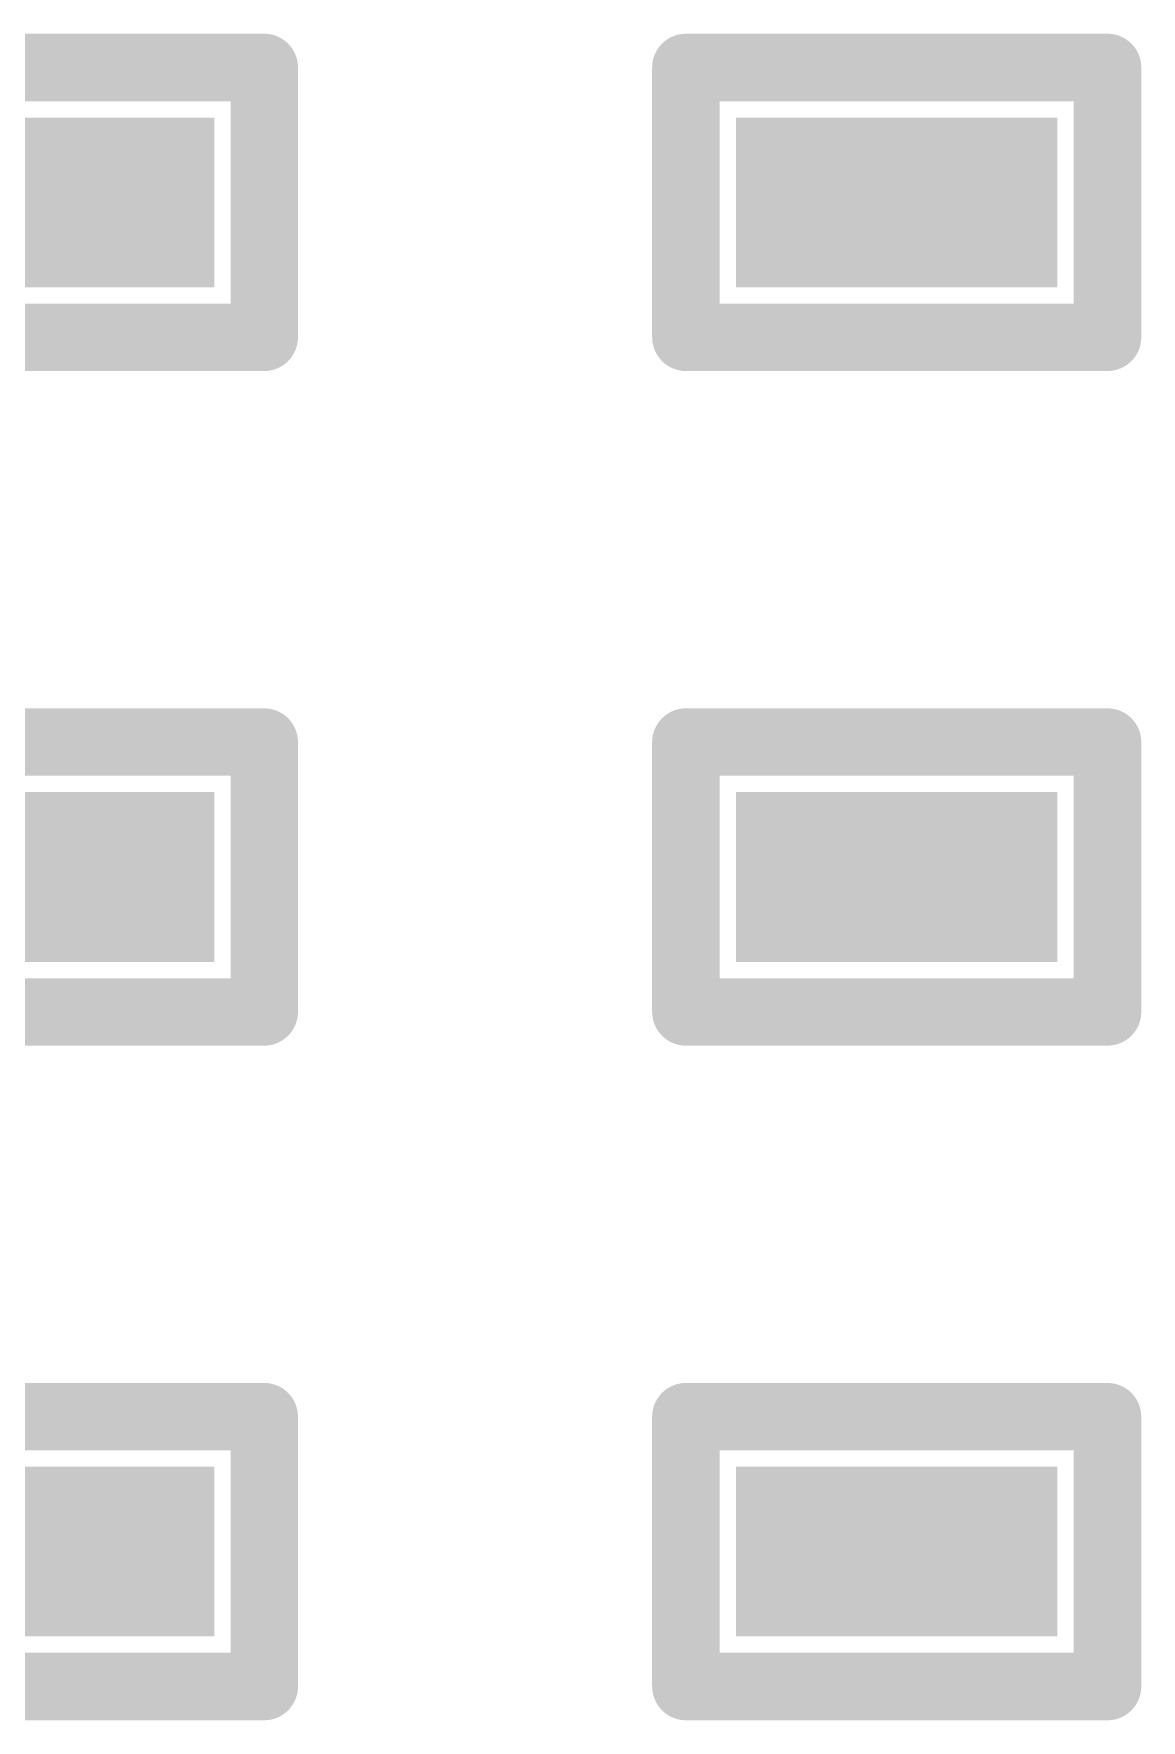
# Model space of a CAD drawing. Header units: millimetres. Extents: x 169 to 355, y 129 to 253.
# Drawn here: x 212.442 to 215.725, y 140.5 to 145.5 of the extents above; entities that cross this region are included whole.
import ezdxf

# ---------------------------------------------------------------- set-up
doc = ezdxf.new("R2010")
doc.units = ezdxf.units.MM
for name, color, linetype in [('Mechanical1', 6, 'Continuous'), ('Mechanical15', 56, 'Continuous'), ('TopLayer', 1, 'Continuous'), ('TopOverlay', 2, 'Continuous'), ('TopPaste', 8, 'Continuous'), ('TopSolder', 216, 'Continuous')]:
    doc.layers.add(name, color=color, linetype=linetype)

# ---------------------------------------------------------------- blocks, each defined once
blk = doc.blocks.new('R0201_1556')
at = {"layer": 'Mechanical1', "const_width": 0.1}
for points in [[(-0.2999, 0.15), (0.3001, 0.15)], [(-0.2999, -0.1499), (-0.2999, 0.15)], [(0.3001, -0.1499), (0.3001, 0.15)], [(-0.2999, -0.1499), (0.3001, -0.1499)]]:
    blk.add_lwpolyline(points, dxfattribs=at)
at = {"layer": 'Mechanical1', "const_width": 0.05}
for points in [[(-0.3249, 0.15, 1), (-0.2749, 0.15, 1)], [(-0.3249, 0.15, 1), (-0.2749, 0.15, 1)], [(0.2751, 0.15, 1), (0.3251, 0.15, 1)], [(0.2751, 0.15, 1), (0.3251, 0.15, 1)], [(-0.3249, -0.1499, 1), (-0.2749, -0.1499, 1)], [(-0.3249, -0.1499, 1), (-0.2749, -0.1499, 1)], [(0.2751, -0.1499, 1), (0.3251, -0.1499, 1)], [(0.2751, -0.1499, 1), (0.3251, -0.1499, 1)]]:
    blk.add_lwpolyline(points, format="xyb", close=True, dxfattribs=at)
at = {"layer": 'Mechanical15', "const_width": 0.1}
for points in [[(-0.625, 0.4), (0.625, 0.4)], [(-0.625, -0.4), (-0.625, 0.4)], [(0.625, -0.4), (0.625, 0.4)], [(0, -0.15), (0, 0.15)], [(-0.15, 0), (0.15, 0)], [(-0.625, -0.4), (0.625, -0.4)]]:
    blk.add_lwpolyline(points, dxfattribs=at)
at = {"layer": 'Mechanical15', "const_width": 0.05}
for points in [[(-0.65, 0.4, 1), (-0.6, 0.4, 1)], [(-0.65, 0.4, 1), (-0.6, 0.4, 1)], [(0.6, 0.4, 1), (0.65, 0.4, 1)], [(0.6, 0.4, 1), (0.65, 0.4, 1)], [(-0.025, 0.15, 1), (0.025, 0.15, 1)], [(-0.175, 0, 1), (-0.125, 0, 1)], [(0.125, 0, 1), (0.175, 0, 1)], [(-0.025, -0.15, 1), (0.025, -0.15, 1)], [(-0.65, -0.4, 1), (-0.6, -0.4, 1)], [(-0.65, -0.4, 1), (-0.6, -0.4, 1)], [(0.6, -0.4, 1), (0.65, -0.4, 1)], [(0.6, -0.4, 1), (0.65, -0.4, 1)]]:
    blk.add_lwpolyline(points, format="xyb", close=True, dxfattribs=at)
at = {"layer": 'TopLayer'}
for points in [[(-0.375, 0.15), (-0.375, -0.15), (-0.075, 0.15), (-0.075, -0.15)], [(0.075, 0.15), (0.075, -0.15), (0.375, 0.15), (0.375, -0.15)]]:
    blk.add_solid(points, dxfattribs=at)
at = {"layer": 'TopOverlay', "const_width": 0.2}
for points in [[(-0.625, 0.4), (0.625, 0.4)], [(-0.625, -0.4), (-0.625, 0.4)], [(0.625, -0.4), (0.625, 0.4)], [(-0.625, -0.4), (0.625, -0.4)]]:
    blk.add_lwpolyline(points, dxfattribs=at)
at = {"layer": 'TopOverlay', "const_width": 0.1}
for points in [[(-0.675, 0.4, 1), (-0.575, 0.4, 1)], [(-0.675, 0.4, 1), (-0.575, 0.4, 1)], [(0.575, 0.4, 1), (0.675, 0.4, 1)], [(0.575, 0.4, 1), (0.675, 0.4, 1)], [(-0.675, -0.4, 1), (-0.575, -0.4, 1)], [(-0.675, -0.4, 1), (-0.575, -0.4, 1)], [(0.575, -0.4, 1), (0.675, -0.4, 1)], [(0.575, -0.4, 1), (0.675, -0.4, 1)]]:
    blk.add_lwpolyline(points, format="xyb", close=True, dxfattribs=at)
at = {"layer": 'TopPaste'}
for points in [[(-0.375, 0.15), (-0.375, -0.15), (-0.075, 0.15), (-0.075, -0.15)], [(0.075, 0.15), (0.075, -0.15), (0.375, 0.15), (0.375, -0.15)]]:
    blk.add_solid(points, dxfattribs=at)
at = {"layer": 'TopSolder'}
for points in [[(-0.4766, 0.2516), (-0.4766, -0.2516), (0.0266, 0.2516), (0.0266, -0.2516)], [(-0.0266, 0.2516), (-0.0266, -0.2516), (0.4766, 0.2516), (0.4766, -0.2516)]]:
    blk.add_solid(points, dxfattribs=at)
blk = doc.blocks.new('R0201_1561')
at = {"layer": 'Mechanical1', "const_width": 0.1}
for points in [[(-0.2999, 0.15), (0.3001, 0.15)], [(-0.2999, -0.1499), (-0.2999, 0.15)], [(0.3001, -0.1499), (0.3001, 0.15)], [(-0.2999, -0.1499), (0.3001, -0.1499)]]:
    blk.add_lwpolyline(points, dxfattribs=at)
at = {"layer": 'Mechanical1', "const_width": 0.05}
for points in [[(-0.3249, 0.15, 1), (-0.2749, 0.15, 1)], [(-0.3249, 0.15, 1), (-0.2749, 0.15, 1)], [(0.2751, 0.15, 1), (0.3251, 0.15, 1)], [(0.2751, 0.15, 1), (0.3251, 0.15, 1)], [(-0.3249, -0.1499, 1), (-0.2749, -0.1499, 1)], [(-0.3249, -0.1499, 1), (-0.2749, -0.1499, 1)], [(0.2751, -0.1499, 1), (0.3251, -0.1499, 1)], [(0.2751, -0.1499, 1), (0.3251, -0.1499, 1)]]:
    blk.add_lwpolyline(points, format="xyb", close=True, dxfattribs=at)
at = {"layer": 'Mechanical15', "const_width": 0.1}
for points in [[(-0.625, 0.4), (0.625, 0.4)], [(-0.625, -0.4), (-0.625, 0.4)], [(0.625, -0.4), (0.625, 0.4)], [(0, -0.15), (0, 0.15)], [(-0.15, 0), (0.15, 0)], [(-0.625, -0.4), (0.625, -0.4)]]:
    blk.add_lwpolyline(points, dxfattribs=at)
at = {"layer": 'Mechanical15', "const_width": 0.05}
for points in [[(-0.65, 0.4, 1), (-0.6, 0.4, 1)], [(-0.65, 0.4, 1), (-0.6, 0.4, 1)], [(0.6, 0.4, 1), (0.65, 0.4, 1)], [(0.6, 0.4, 1), (0.65, 0.4, 1)], [(-0.025, 0.15, 1), (0.025, 0.15, 1)], [(-0.175, 0, 1), (-0.125, 0, 1)], [(0.125, 0, 1), (0.175, 0, 1)], [(-0.025, -0.15, 1), (0.025, -0.15, 1)], [(-0.65, -0.4, 1), (-0.6, -0.4, 1)], [(-0.65, -0.4, 1), (-0.6, -0.4, 1)], [(0.6, -0.4, 1), (0.65, -0.4, 1)], [(0.6, -0.4, 1), (0.65, -0.4, 1)]]:
    blk.add_lwpolyline(points, format="xyb", close=True, dxfattribs=at)
at = {"layer": 'TopLayer'}
for points in [[(-0.375, 0.15), (-0.375, -0.15), (-0.075, 0.15), (-0.075, -0.15)], [(0.075, 0.15), (0.075, -0.15), (0.375, 0.15), (0.375, -0.15)]]:
    blk.add_solid(points, dxfattribs=at)
at = {"layer": 'TopOverlay', "const_width": 0.2}
for points in [[(-0.625, 0.4), (0.625, 0.4)], [(-0.625, -0.4), (-0.625, 0.4)], [(0.625, -0.4), (0.625, 0.4)], [(-0.625, -0.4), (0.625, -0.4)]]:
    blk.add_lwpolyline(points, dxfattribs=at)
at = {"layer": 'TopOverlay', "const_width": 0.1}
for points in [[(-0.675, 0.4, 1), (-0.575, 0.4, 1)], [(-0.675, 0.4, 1), (-0.575, 0.4, 1)], [(0.575, 0.4, 1), (0.675, 0.4, 1)], [(0.575, 0.4, 1), (0.675, 0.4, 1)], [(-0.675, -0.4, 1), (-0.575, -0.4, 1)], [(-0.675, -0.4, 1), (-0.575, -0.4, 1)], [(0.575, -0.4, 1), (0.675, -0.4, 1)], [(0.575, -0.4, 1), (0.675, -0.4, 1)]]:
    blk.add_lwpolyline(points, format="xyb", close=True, dxfattribs=at)
at = {"layer": 'TopPaste'}
for points in [[(-0.375, 0.15), (-0.375, -0.15), (-0.075, 0.15), (-0.075, -0.15)], [(0.075, 0.15), (0.075, -0.15), (0.375, 0.15), (0.375, -0.15)]]:
    blk.add_solid(points, dxfattribs=at)
at = {"layer": 'TopSolder'}
for points in [[(-0.4766, 0.2516), (-0.4766, -0.2516), (0.0266, 0.2516), (0.0266, -0.2516)], [(-0.0266, 0.2516), (-0.0266, -0.2516), (0.4766, 0.2516), (0.4766, -0.2516)]]:
    blk.add_solid(points, dxfattribs=at)
blk = doc.blocks.new('R0201_1562')
at = {"layer": 'Mechanical1', "const_width": 0.1}
for points in [[(-0.2999, 0.15), (0.3001, 0.15)], [(-0.2999, -0.1499), (-0.2999, 0.15)], [(0.3001, -0.1499), (0.3001, 0.15)], [(-0.2999, -0.1499), (0.3001, -0.1499)]]:
    blk.add_lwpolyline(points, dxfattribs=at)
at = {"layer": 'Mechanical1', "const_width": 0.05}
for points in [[(-0.3249, 0.15, 1), (-0.2749, 0.15, 1)], [(-0.3249, 0.15, 1), (-0.2749, 0.15, 1)], [(0.2751, 0.15, 1), (0.3251, 0.15, 1)], [(0.2751, 0.15, 1), (0.3251, 0.15, 1)], [(-0.3249, -0.1499, 1), (-0.2749, -0.1499, 1)], [(-0.3249, -0.1499, 1), (-0.2749, -0.1499, 1)], [(0.2751, -0.1499, 1), (0.3251, -0.1499, 1)], [(0.2751, -0.1499, 1), (0.3251, -0.1499, 1)]]:
    blk.add_lwpolyline(points, format="xyb", close=True, dxfattribs=at)
at = {"layer": 'Mechanical15', "const_width": 0.1}
for points in [[(-0.625, 0.4), (0.625, 0.4)], [(-0.625, -0.4), (-0.625, 0.4)], [(0.625, -0.4), (0.625, 0.4)], [(0, -0.15), (0, 0.15)], [(-0.15, 0), (0.15, 0)], [(-0.625, -0.4), (0.625, -0.4)]]:
    blk.add_lwpolyline(points, dxfattribs=at)
at = {"layer": 'Mechanical15', "const_width": 0.05}
for points in [[(-0.65, 0.4, 1), (-0.6, 0.4, 1)], [(-0.65, 0.4, 1), (-0.6, 0.4, 1)], [(0.6, 0.4, 1), (0.65, 0.4, 1)], [(0.6, 0.4, 1), (0.65, 0.4, 1)], [(-0.025, 0.15, 1), (0.025, 0.15, 1)], [(-0.175, 0, 1), (-0.125, 0, 1)], [(0.125, 0, 1), (0.175, 0, 1)], [(-0.025, -0.15, 1), (0.025, -0.15, 1)], [(-0.65, -0.4, 1), (-0.6, -0.4, 1)], [(-0.65, -0.4, 1), (-0.6, -0.4, 1)], [(0.6, -0.4, 1), (0.65, -0.4, 1)], [(0.6, -0.4, 1), (0.65, -0.4, 1)]]:
    blk.add_lwpolyline(points, format="xyb", close=True, dxfattribs=at)
at = {"layer": 'TopLayer'}
for points in [[(-0.375, 0.15), (-0.375, -0.15), (-0.075, 0.15), (-0.075, -0.15)], [(0.075, 0.15), (0.075, -0.15), (0.375, 0.15), (0.375, -0.15)]]:
    blk.add_solid(points, dxfattribs=at)
at = {"layer": 'TopOverlay', "const_width": 0.2}
for points in [[(-0.625, 0.4), (0.625, 0.4)], [(-0.625, -0.4), (-0.625, 0.4)], [(0.625, -0.4), (0.625, 0.4)], [(-0.625, -0.4), (0.625, -0.4)]]:
    blk.add_lwpolyline(points, dxfattribs=at)
at = {"layer": 'TopOverlay', "const_width": 0.1}
for points in [[(-0.675, 0.4, 1), (-0.575, 0.4, 1)], [(-0.675, 0.4, 1), (-0.575, 0.4, 1)], [(0.575, 0.4, 1), (0.675, 0.4, 1)], [(0.575, 0.4, 1), (0.675, 0.4, 1)], [(-0.675, -0.4, 1), (-0.575, -0.4, 1)], [(-0.675, -0.4, 1), (-0.575, -0.4, 1)], [(0.575, -0.4, 1), (0.675, -0.4, 1)], [(0.575, -0.4, 1), (0.675, -0.4, 1)]]:
    blk.add_lwpolyline(points, format="xyb", close=True, dxfattribs=at)
at = {"layer": 'TopPaste'}
for points in [[(-0.375, 0.15), (-0.375, -0.15), (-0.075, 0.15), (-0.075, -0.15)], [(0.075, 0.15), (0.075, -0.15), (0.375, 0.15), (0.375, -0.15)]]:
    blk.add_solid(points, dxfattribs=at)
at = {"layer": 'TopSolder'}
for points in [[(-0.4766, 0.2516), (-0.4766, -0.2516), (0.0266, 0.2516), (0.0266, -0.2516)], [(-0.0266, 0.2516), (-0.0266, -0.2516), (0.4766, 0.2516), (0.4766, -0.2516)]]:
    blk.add_solid(points, dxfattribs=at)
blk = doc.blocks.new('R0201_1571')
at = {"layer": 'Mechanical1', "const_width": 0.1}
for points in [[(-0.2999, 0.15), (0.3001, 0.15)], [(-0.2999, -0.1499), (-0.2999, 0.15)], [(0.3001, -0.1499), (0.3001, 0.15)], [(-0.2999, -0.1499), (0.3001, -0.1499)]]:
    blk.add_lwpolyline(points, dxfattribs=at)
at = {"layer": 'Mechanical1', "const_width": 0.05}
for points in [[(-0.3249, 0.15, 1), (-0.2749, 0.15, 1)], [(-0.3249, 0.15, 1), (-0.2749, 0.15, 1)], [(0.2751, 0.15, 1), (0.3251, 0.15, 1)], [(0.2751, 0.15, 1), (0.3251, 0.15, 1)], [(-0.3249, -0.1499, 1), (-0.2749, -0.1499, 1)], [(-0.3249, -0.1499, 1), (-0.2749, -0.1499, 1)], [(0.2751, -0.1499, 1), (0.3251, -0.1499, 1)], [(0.2751, -0.1499, 1), (0.3251, -0.1499, 1)]]:
    blk.add_lwpolyline(points, format="xyb", close=True, dxfattribs=at)
at = {"layer": 'Mechanical15', "const_width": 0.1}
for points in [[(-0.625, 0.4), (0.625, 0.4)], [(-0.625, -0.4), (-0.625, 0.4)], [(0.625, -0.4), (0.625, 0.4)], [(0, -0.15), (0, 0.15)], [(-0.15, 0), (0.15, 0)], [(-0.625, -0.4), (0.625, -0.4)]]:
    blk.add_lwpolyline(points, dxfattribs=at)
at = {"layer": 'Mechanical15', "const_width": 0.05}
for points in [[(-0.65, 0.4, 1), (-0.6, 0.4, 1)], [(-0.65, 0.4, 1), (-0.6, 0.4, 1)], [(0.6, 0.4, 1), (0.65, 0.4, 1)], [(0.6, 0.4, 1), (0.65, 0.4, 1)], [(-0.025, 0.15, 1), (0.025, 0.15, 1)], [(-0.175, 0, 1), (-0.125, 0, 1)], [(0.125, 0, 1), (0.175, 0, 1)], [(-0.025, -0.15, 1), (0.025, -0.15, 1)], [(-0.65, -0.4, 1), (-0.6, -0.4, 1)], [(-0.65, -0.4, 1), (-0.6, -0.4, 1)], [(0.6, -0.4, 1), (0.65, -0.4, 1)], [(0.6, -0.4, 1), (0.65, -0.4, 1)]]:
    blk.add_lwpolyline(points, format="xyb", close=True, dxfattribs=at)
at = {"layer": 'TopLayer'}
for points in [[(-0.375, 0.15), (-0.375, -0.15), (-0.075, 0.15), (-0.075, -0.15)], [(0.075, 0.15), (0.075, -0.15), (0.375, 0.15), (0.375, -0.15)]]:
    blk.add_solid(points, dxfattribs=at)
at = {"layer": 'TopOverlay', "const_width": 0.2}
for points in [[(-0.625, 0.4), (0.625, 0.4)], [(-0.625, -0.4), (-0.625, 0.4)], [(0.625, -0.4), (0.625, 0.4)], [(-0.625, -0.4), (0.625, -0.4)]]:
    blk.add_lwpolyline(points, dxfattribs=at)
at = {"layer": 'TopOverlay', "const_width": 0.1}
for points in [[(-0.675, 0.4, 1), (-0.575, 0.4, 1)], [(-0.675, 0.4, 1), (-0.575, 0.4, 1)], [(0.575, 0.4, 1), (0.675, 0.4, 1)], [(0.575, 0.4, 1), (0.675, 0.4, 1)], [(-0.675, -0.4, 1), (-0.575, -0.4, 1)], [(-0.675, -0.4, 1), (-0.575, -0.4, 1)], [(0.575, -0.4, 1), (0.675, -0.4, 1)], [(0.575, -0.4, 1), (0.675, -0.4, 1)]]:
    blk.add_lwpolyline(points, format="xyb", close=True, dxfattribs=at)
at = {"layer": 'TopPaste'}
for points in [[(-0.375, 0.15), (-0.375, -0.15), (-0.075, 0.15), (-0.075, -0.15)], [(0.075, 0.15), (0.075, -0.15), (0.375, 0.15), (0.375, -0.15)]]:
    blk.add_solid(points, dxfattribs=at)
at = {"layer": 'TopSolder'}
for points in [[(-0.4766, 0.2516), (-0.4766, -0.2516), (0.0266, 0.2516), (0.0266, -0.2516)], [(-0.0266, 0.2516), (-0.0266, -0.2516), (0.4766, 0.2516), (0.4766, -0.2516)]]:
    blk.add_solid(points, dxfattribs=at)
blk = doc.blocks.new('R0201_1572')
at = {"layer": 'Mechanical1', "const_width": 0.1}
for points in [[(-0.2999, 0.15), (0.3001, 0.15)], [(-0.2999, -0.1499), (-0.2999, 0.15)], [(0.3001, -0.1499), (0.3001, 0.15)], [(-0.2999, -0.1499), (0.3001, -0.1499)]]:
    blk.add_lwpolyline(points, dxfattribs=at)
at = {"layer": 'Mechanical1', "const_width": 0.05}
for points in [[(-0.3249, 0.15, 1), (-0.2749, 0.15, 1)], [(-0.3249, 0.15, 1), (-0.2749, 0.15, 1)], [(0.2751, 0.15, 1), (0.3251, 0.15, 1)], [(0.2751, 0.15, 1), (0.3251, 0.15, 1)], [(-0.3249, -0.1499, 1), (-0.2749, -0.1499, 1)], [(-0.3249, -0.1499, 1), (-0.2749, -0.1499, 1)], [(0.2751, -0.1499, 1), (0.3251, -0.1499, 1)], [(0.2751, -0.1499, 1), (0.3251, -0.1499, 1)]]:
    blk.add_lwpolyline(points, format="xyb", close=True, dxfattribs=at)
at = {"layer": 'Mechanical15', "const_width": 0.1}
for points in [[(-0.625, 0.4), (0.625, 0.4)], [(-0.625, -0.4), (-0.625, 0.4)], [(0.625, -0.4), (0.625, 0.4)], [(0, -0.15), (0, 0.15)], [(-0.15, 0), (0.15, 0)], [(-0.625, -0.4), (0.625, -0.4)]]:
    blk.add_lwpolyline(points, dxfattribs=at)
at = {"layer": 'Mechanical15', "const_width": 0.05}
for points in [[(-0.65, 0.4, 1), (-0.6, 0.4, 1)], [(-0.65, 0.4, 1), (-0.6, 0.4, 1)], [(0.6, 0.4, 1), (0.65, 0.4, 1)], [(0.6, 0.4, 1), (0.65, 0.4, 1)], [(-0.025, 0.15, 1), (0.025, 0.15, 1)], [(-0.175, 0, 1), (-0.125, 0, 1)], [(0.125, 0, 1), (0.175, 0, 1)], [(-0.025, -0.15, 1), (0.025, -0.15, 1)], [(-0.65, -0.4, 1), (-0.6, -0.4, 1)], [(-0.65, -0.4, 1), (-0.6, -0.4, 1)], [(0.6, -0.4, 1), (0.65, -0.4, 1)], [(0.6, -0.4, 1), (0.65, -0.4, 1)]]:
    blk.add_lwpolyline(points, format="xyb", close=True, dxfattribs=at)
at = {"layer": 'TopLayer'}
for points in [[(-0.375, 0.15), (-0.375, -0.15), (-0.075, 0.15), (-0.075, -0.15)], [(0.075, 0.15), (0.075, -0.15), (0.375, 0.15), (0.375, -0.15)]]:
    blk.add_solid(points, dxfattribs=at)
at = {"layer": 'TopOverlay', "const_width": 0.2}
for points in [[(-0.625, 0.4), (0.625, 0.4)], [(-0.625, -0.4), (-0.625, 0.4)], [(0.625, -0.4), (0.625, 0.4)], [(-0.625, -0.4), (0.625, -0.4)]]:
    blk.add_lwpolyline(points, dxfattribs=at)
at = {"layer": 'TopOverlay', "const_width": 0.1}
for points in [[(-0.675, 0.4, 1), (-0.575, 0.4, 1)], [(-0.675, 0.4, 1), (-0.575, 0.4, 1)], [(0.575, 0.4, 1), (0.675, 0.4, 1)], [(0.575, 0.4, 1), (0.675, 0.4, 1)], [(-0.675, -0.4, 1), (-0.575, -0.4, 1)], [(-0.675, -0.4, 1), (-0.575, -0.4, 1)], [(0.575, -0.4, 1), (0.675, -0.4, 1)], [(0.575, -0.4, 1), (0.675, -0.4, 1)]]:
    blk.add_lwpolyline(points, format="xyb", close=True, dxfattribs=at)
at = {"layer": 'TopPaste'}
for points in [[(-0.375, 0.15), (-0.375, -0.15), (-0.075, 0.15), (-0.075, -0.15)], [(0.075, 0.15), (0.075, -0.15), (0.375, 0.15), (0.375, -0.15)]]:
    blk.add_solid(points, dxfattribs=at)
at = {"layer": 'TopSolder'}
for points in [[(-0.4766, 0.2516), (-0.4766, -0.2516), (0.0266, 0.2516), (0.0266, -0.2516)], [(-0.0266, 0.2516), (-0.0266, -0.2516), (0.4766, 0.2516), (0.4766, -0.2516)]]:
    blk.add_solid(points, dxfattribs=at)
blk = doc.blocks.new('R0201_1573')
at = {"layer": 'Mechanical1', "const_width": 0.1}
for points in [[(-0.2999, 0.15), (0.3001, 0.15)], [(-0.2999, -0.1499), (-0.2999, 0.15)], [(0.3001, -0.1499), (0.3001, 0.15)], [(-0.2999, -0.1499), (0.3001, -0.1499)]]:
    blk.add_lwpolyline(points, dxfattribs=at)
at = {"layer": 'Mechanical1', "const_width": 0.05}
for points in [[(-0.3249, 0.15, 1), (-0.2749, 0.15, 1)], [(-0.3249, 0.15, 1), (-0.2749, 0.15, 1)], [(0.2751, 0.15, 1), (0.3251, 0.15, 1)], [(0.2751, 0.15, 1), (0.3251, 0.15, 1)], [(-0.3249, -0.1499, 1), (-0.2749, -0.1499, 1)], [(-0.3249, -0.1499, 1), (-0.2749, -0.1499, 1)], [(0.2751, -0.1499, 1), (0.3251, -0.1499, 1)], [(0.2751, -0.1499, 1), (0.3251, -0.1499, 1)]]:
    blk.add_lwpolyline(points, format="xyb", close=True, dxfattribs=at)
at = {"layer": 'Mechanical15', "const_width": 0.1}
for points in [[(-0.625, 0.4), (0.625, 0.4)], [(-0.625, -0.4), (-0.625, 0.4)], [(0.625, -0.4), (0.625, 0.4)], [(0, -0.15), (0, 0.15)], [(-0.15, 0), (0.15, 0)], [(-0.625, -0.4), (0.625, -0.4)]]:
    blk.add_lwpolyline(points, dxfattribs=at)
at = {"layer": 'Mechanical15', "const_width": 0.05}
for points in [[(-0.65, 0.4, 1), (-0.6, 0.4, 1)], [(-0.65, 0.4, 1), (-0.6, 0.4, 1)], [(0.6, 0.4, 1), (0.65, 0.4, 1)], [(0.6, 0.4, 1), (0.65, 0.4, 1)], [(-0.025, 0.15, 1), (0.025, 0.15, 1)], [(-0.175, 0, 1), (-0.125, 0, 1)], [(0.125, 0, 1), (0.175, 0, 1)], [(-0.025, -0.15, 1), (0.025, -0.15, 1)], [(-0.65, -0.4, 1), (-0.6, -0.4, 1)], [(-0.65, -0.4, 1), (-0.6, -0.4, 1)], [(0.6, -0.4, 1), (0.65, -0.4, 1)], [(0.6, -0.4, 1), (0.65, -0.4, 1)]]:
    blk.add_lwpolyline(points, format="xyb", close=True, dxfattribs=at)
at = {"layer": 'TopLayer'}
for points in [[(-0.375, 0.15), (-0.375, -0.15), (-0.075, 0.15), (-0.075, -0.15)], [(0.075, 0.15), (0.075, -0.15), (0.375, 0.15), (0.375, -0.15)]]:
    blk.add_solid(points, dxfattribs=at)
at = {"layer": 'TopOverlay', "const_width": 0.2}
for points in [[(-0.625, 0.4), (0.625, 0.4)], [(-0.625, -0.4), (-0.625, 0.4)], [(0.625, -0.4), (0.625, 0.4)], [(-0.625, -0.4), (0.625, -0.4)]]:
    blk.add_lwpolyline(points, dxfattribs=at)
at = {"layer": 'TopOverlay', "const_width": 0.1}
for points in [[(-0.675, 0.4, 1), (-0.575, 0.4, 1)], [(-0.675, 0.4, 1), (-0.575, 0.4, 1)], [(0.575, 0.4, 1), (0.675, 0.4, 1)], [(0.575, 0.4, 1), (0.675, 0.4, 1)], [(-0.675, -0.4, 1), (-0.575, -0.4, 1)], [(-0.675, -0.4, 1), (-0.575, -0.4, 1)], [(0.575, -0.4, 1), (0.675, -0.4, 1)], [(0.575, -0.4, 1), (0.675, -0.4, 1)]]:
    blk.add_lwpolyline(points, format="xyb", close=True, dxfattribs=at)
at = {"layer": 'TopPaste'}
for points in [[(-0.375, 0.15), (-0.375, -0.15), (-0.075, 0.15), (-0.075, -0.15)], [(0.075, 0.15), (0.075, -0.15), (0.375, 0.15), (0.375, -0.15)]]:
    blk.add_solid(points, dxfattribs=at)
at = {"layer": 'TopSolder'}
for points in [[(-0.4766, 0.2516), (-0.4766, -0.2516), (0.0266, 0.2516), (0.0266, -0.2516)], [(-0.0266, 0.2516), (-0.0266, -0.2516), (0.4766, 0.2516), (0.4766, -0.2516)]]:
    blk.add_solid(points, dxfattribs=at)

msp = doc.modelspace()

# ---------------------------------------------------------------- block references
at = {"rotation": 360}
for name, p in [('R0201_1556', (212.5, 145)), ('R0201_1572', (215, 145)), ('R0201_1562', (212.5, 143)), ('R0201_1573', (215, 143)), ('R0201_1561', (212.5, 141)), ('R0201_1571', (215, 141))]:
    msp.add_blockref(name, p, dxfattribs=at)

doc.saveas('drawing.dxf')
